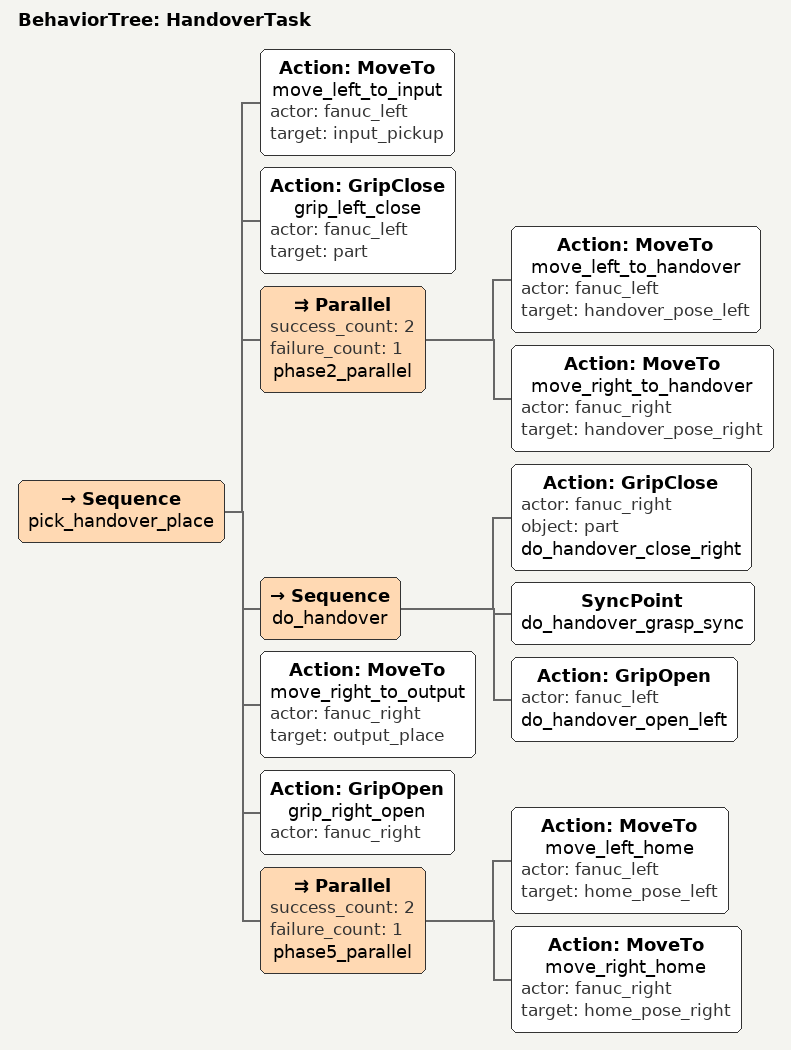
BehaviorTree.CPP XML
<?xml version="1.0" encoding="UTF-8"?>
<root BTCPP_format="4">
  <BehaviorTree ID="HandoverTask">
    <!--agents: fanuc_left, fanuc_right  (multi-arm cell from dual_fanuc/world.sdf)-->
    <Sequence name="pick_handover_place">
      <Action ID="MoveTo" name="move_left_to_input" actor="fanuc_left" target="input_pickup" />
      <Action ID="GripClose" name="grip_left_close" actor="fanuc_left" target="part" />
      <Parallel success_count="2" failure_count="1" name="phase2_parallel">
        <Action ID="MoveTo" name="move_left_to_handover" actor="fanuc_left" target="handover_pose_left" />
        <Action ID="MoveTo" name="move_right_to_handover" actor="fanuc_right" target="handover_pose_right" />
      </Parallel>
      <Sequence name="do_handover">
        <Action ID="GripClose" actor="fanuc_right" object="part" name="do_handover_close_right" />
        <SyncPoint name="do_handover_grasp_sync" />
        <Action ID="GripOpen" actor="fanuc_left" name="do_handover_open_left" />
      </Sequence>
      <Action ID="MoveTo" name="move_right_to_output" actor="fanuc_right" target="output_place" />
      <Action ID="GripOpen" name="grip_right_open" actor="fanuc_right" />
      <Parallel success_count="2" failure_count="1" name="phase5_parallel">
        <Action ID="MoveTo" name="move_left_home" actor="fanuc_left" target="home_pose_left" />
        <Action ID="MoveTo" name="move_right_home" actor="fanuc_right" target="home_pose_right" />
      </Parallel>
    </Sequence>
  </BehaviorTree>
</root>
